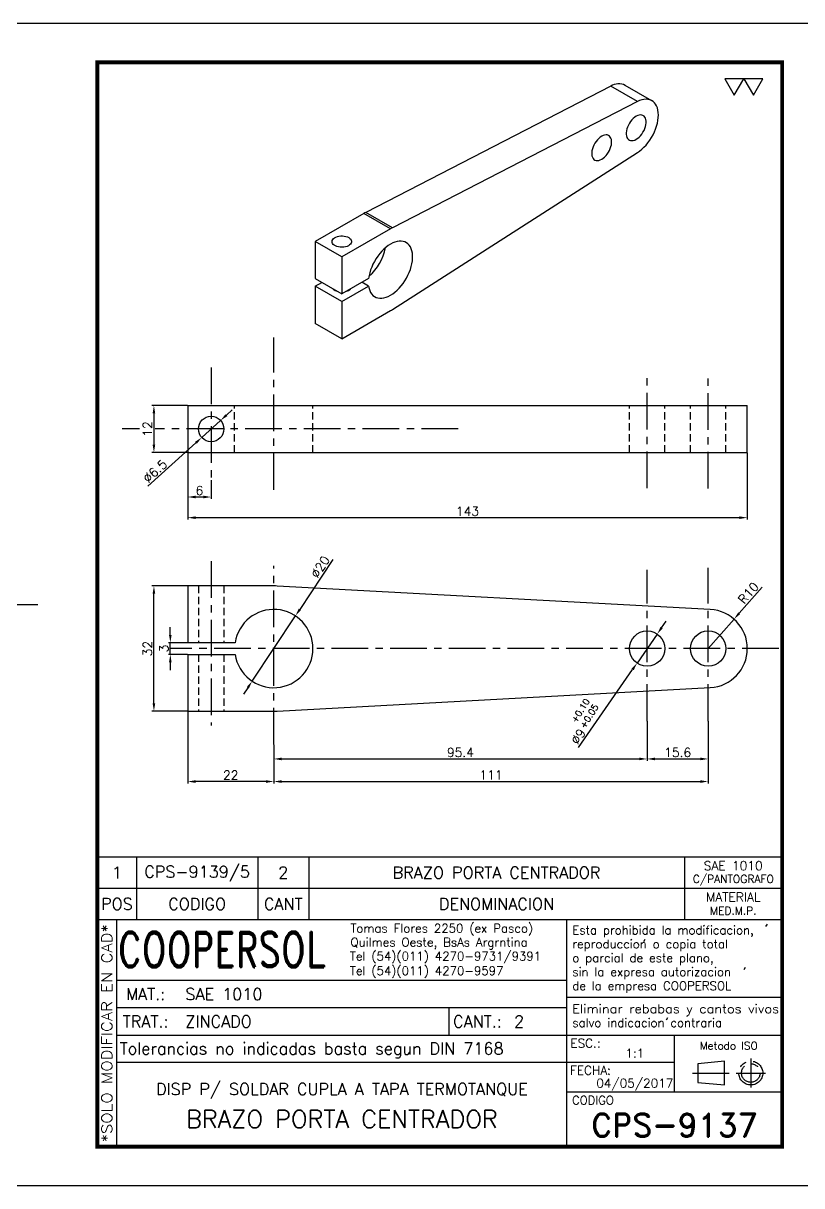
# Model space of a CAD drawing. Extents: x -13768 to 18086, y -10615 to 1188.
# Drawn here: x 3156.1 to 3355, y 891 to 1188 of the extents above; entities that cross this region are included whole.
import ezdxf
from ezdxf.enums import TextEntityAlignment as Align

# ---------------------------------------------------------------- set-up
doc = ezdxf.new("R2010")
doc.units = 0
doc.header["$LTSCALE"] = 7.5
doc.header["$MEASUREMENT"] = 0
doc.linetypes.add('CENTER', pattern=[2, 1.25, -0.25, 0.25, -0.25])
doc.linetypes.add('HIDDEN', pattern=[0.375, 0.25, -0.125])
doc.layers.get('0').update_dxf_attribs({"linetype": 'CONTINUOUS'})
doc.layers.get('DEFPOINTS').update_dxf_attribs({"linetype": 'CONTINUOUS'})
for name, color, linetype in [('0-CO', 3, 'CONTINUOUS'), ('1', 1, 'CENTER'), ('CL', 1, 'CENTER'), ('CO', 3, 'CONTINUOUS'), ('FI', 1, 'CONTINUOUS'), ('OC', 1, 'HIDDEN')]:
    doc.layers.add(name, color=color, linetype=linetype)
doc.styles.add('ROMAND', font='ROMAND')
doc.styles.add('ROMANS', font='ROMANS.SHX')
doc.dimstyles.new('1', dxfattribs={"dimtxt": 2.3, "dimasz": 2, "dimexe": 0.5, "dimexo": 0.0625, "dimgap": 0.5, "dimtad": 1, "dimdec": 4, "dimdsep": 46, "dimtxsty": 'ROMANS', "dimcen": -2, "dimclrt": 7, "dimadec": 0, "dimazin": 0, "dimtfac": 0.869565, "dimtdec": 4, "dimtmove": 0, "dimatfit": 3, "dimfxl": 1, "dimtolj": 1, "dimarcsym": 0})

# ---------------------------------------------------------------- blocks, each defined once
blk = doc.blocks.new('A4G')
blk.add_line((0, 148.5), (9.75, 148.5))
blk.add_lwpolyline([(0, 297), (210, 297), (210, 0), (0, 0)], close=True)
at = {"const_width": 1}
blk.add_lwpolyline([(25, 287), (200, 287), (200, 10), (25, 10)], close=True, dxfattribs=at)
blk = doc.blocks.new('*D77')
at = {"layer": 'CO', "color": 0, "lineweight": -2}
for p, q in [((3315.49, 1009.67), (3315.49, 999.54)), ((3220.09, 1003.63), (3220.09, 999.54)), ((3222.09, 1000.04), (3313.49, 1000.04))]:
    blk.add_line(p, q, dxfattribs=at)
at = {"layer": 'CO', "color": 0}
for points in [[(3222.09, 1000.38), (3222.09, 999.71), (3220.09, 1000.04)], [(3313.49, 1000.38), (3313.49, 999.71), (3315.49, 1000.04)]]:
    blk.add_solid(points, dxfattribs=at)
at = {"layer": 'DEFPOINTS', "color": 0}
for p in [(3315.49, 1009.73), (3220.09, 1003.7), (3315.49, 1000.04)]:
    blk.add_point(p, dxfattribs=at)
at = {"layer": 'CO', "color": 7, "insert": (3267.79, 1001.69), "char_height": 2.3, "attachment_point": 5, "style": 'ROMANS'}
blk.add_mtext('\\A1;95.4', dxfattribs=at)
blk = doc.blocks.new('*D78')
at = {"layer": 'CO', "color": 0, "lineweight": -2}
for p, q in [((3315.49, 1009.67), (3315.49, 999.54)), ((3331.09, 1009.67), (3331.09, 999.54)), ((3317.49, 1000.04), (3329.09, 1000.04))]:
    blk.add_line(p, q, dxfattribs=at)
at = {"layer": 'CO', "color": 0}
for points in [[(3317.49, 1000.38), (3317.49, 999.71), (3315.49, 1000.04)], [(3329.09, 1000.38), (3329.09, 999.71), (3331.09, 1000.04)]]:
    blk.add_solid(points, dxfattribs=at)
at = {"layer": 'DEFPOINTS', "color": 0}
for p in [(3315.49, 1009.73), (3331.09, 1009.73), (3331.09, 1000.04)]:
    blk.add_point(p, dxfattribs=at)
at = {"layer": 'CO', "color": 7, "insert": (3323.29, 1001.69), "char_height": 2.3, "attachment_point": 5, "style": 'ROMANS'}
blk.add_mtext('\\A1;15.6', dxfattribs=at)
blk = doc.blocks.new('*D79')
at = {"layer": 'CO', "color": 0, "lineweight": -2}
for p, q in [((3331.09, 1009.67), (3331.09, 993.77)), ((3220.09, 1003.63), (3220.09, 993.77)), ((3222.09, 994.27), (3329.09, 994.27))]:
    blk.add_line(p, q, dxfattribs=at)
at = {"layer": 'CO', "color": 0}
for points in [[(3222.09, 994.6), (3222.09, 993.93), (3220.09, 994.27)], [(3329.09, 994.6), (3329.09, 993.93), (3331.09, 994.27)]]:
    blk.add_solid(points, dxfattribs=at)
at = {"layer": 'DEFPOINTS', "color": 0}
for p in [(3331.09, 1009.73), (3220.09, 1003.7), (3331.09, 994.27)]:
    blk.add_point(p, dxfattribs=at)
at = {"layer": 'CO', "color": 7, "insert": (3275.59, 995.92), "char_height": 2.3, "attachment_point": 5, "style": 'ROMANS'}
blk.add_mtext('\\A1;111', dxfattribs=at)
blk = doc.blocks.new('*D80')
at = {"layer": 'CO', "color": 0, "lineweight": -2}
for p, q in [((3198.03, 1044.24), (3188.96, 1044.24)), ((3189.46, 1014.24), (3189.46, 1042.24)), ((3198.03, 1012.24), (3188.96, 1012.24))]:
    blk.add_line(p, q, dxfattribs=at)
at = {"layer": 'CO', "color": 0}
for points in [[(3189.12, 1042.24), (3189.79, 1042.24), (3189.46, 1044.24)], [(3189.12, 1014.24), (3189.79, 1014.24), (3189.46, 1012.24)]]:
    blk.add_solid(points, dxfattribs=at)
at = {"layer": 'DEFPOINTS', "color": 0}
for p in [(3189.46, 1044.24), (3198.09, 1044.24), (3198.09, 1012.24)]:
    blk.add_point(p, dxfattribs=at)
at = {"layer": 'CO', "color": 7, "insert": (3187.81, 1028.24), "char_height": 2.3, "attachment_point": 5, "rotation": 90, "style": 'ROMANS'}
blk.add_mtext('\\A1;32', dxfattribs=at)
blk = doc.blocks.new('*D81')
at = {"layer": 'CO', "color": 0, "lineweight": -2}
for p, q in [((3193.65, 1031.74), (3193.65, 1033.74)), ((3198.03, 1029.74), (3193.15, 1029.74)), ((3193.65, 1026.74), (3193.65, 1029.74)), ((3198.03, 1026.74), (3193.15, 1026.74)), ((3193.65, 1024.74), (3193.65, 1022.74))]:
    blk.add_line(p, q, dxfattribs=at)
at = {"layer": 'CO', "color": 0}
for points in [[(3193.31, 1031.74), (3193.98, 1031.74), (3193.65, 1029.74)], [(3193.31, 1024.74), (3193.98, 1024.74), (3193.65, 1026.74)]]:
    blk.add_solid(points, dxfattribs=at)
at = {"layer": 'DEFPOINTS', "color": 0}
for p in [(3193.65, 1029.74), (3198.09, 1029.74), (3198.09, 1026.74)]:
    blk.add_point(p, dxfattribs=at)
at = {"layer": 'CO', "color": 7, "insert": (3192, 1028.24), "char_height": 2.3, "attachment_point": 5, "rotation": 90, "style": 'ROMANS'}
blk.add_mtext('\\A1;3', dxfattribs=at)
blk = doc.blocks.new('*D82')
at = {"layer": 'CO', "color": 0, "lineweight": -2}
for p, q in [((3344.9, 1043.95), (3339.01, 1037.26)), ((3331.09, 1028.24), (3337.69, 1035.75))]:
    blk.add_line(p, q, dxfattribs=at)
at = {"layer": 'CO', "color": 0}
blk.add_solid([(3338.76, 1037.48), (3339.26, 1037.04), (3337.69, 1035.75)], dxfattribs=at)
at = {"layer": 'DEFPOINTS', "color": 0}
for p in [(3337.69, 1035.75), (3331.09, 1028.24)]:
    blk.add_point(p, dxfattribs=at)
at = {"layer": 'CO', "color": 7, "insert": (3341.38, 1042.44), "char_height": 2.3, "attachment_point": 5, "rotation": 48.6748, "style": 'ROMANS'}
blk.add_mtext('\\A1;R10', dxfattribs=at)
blk = doc.blocks.new('*D83')
at = {"layer": 'CO', "color": 0, "lineweight": -2}
for p, q in [((3198.09, 1012.18), (3198.09, 993.77)), ((3220.09, 1003.63), (3220.09, 993.77)), ((3218.09, 994.27), (3200.09, 994.27))]:
    blk.add_line(p, q, dxfattribs=at)
at = {"layer": 'CO', "color": 0}
for points in [[(3200.09, 994.6), (3200.09, 993.93), (3198.09, 994.27)], [(3218.09, 994.6), (3218.09, 993.93), (3220.09, 994.27)]]:
    blk.add_solid(points, dxfattribs=at)
at = {"layer": 'DEFPOINTS', "color": 0}
for p in [(3198.09, 1012.24), (3220.09, 1003.7), (3198.09, 994.27)]:
    blk.add_point(p, dxfattribs=at)
at = {"layer": 'CO', "color": 7, "insert": (3209.09, 995.92), "char_height": 2.3, "attachment_point": 5, "style": 'ROMANS'}
blk.add_mtext('\\A1;22', dxfattribs=at)
blk = doc.blocks.new('*D84')
at = {"layer": 'CO', "color": 0, "lineweight": -2}
for p, q in [((3235.2, 1051.02), (3226.72, 1038.24)), ((3214.56, 1019.91), (3225.62, 1036.58)), ((3213.45, 1018.25), (3212.35, 1016.58))]:
    blk.add_line(p, q, dxfattribs=at)
at = {"layer": 'CO', "color": 0}
for points in [[(3226.45, 1038.43), (3227, 1038.06), (3225.62, 1036.58)], [(3213.18, 1018.43), (3213.73, 1018.06), (3214.56, 1019.91)]]:
    blk.add_solid(points, dxfattribs=at)
at = {"layer": 'DEFPOINTS', "color": 0}
for p in [(3225.62, 1036.58), (3214.56, 1019.91)]:
    blk.add_point(p, dxfattribs=at)
at = {"layer": 'CO', "color": 7, "insert": (3231.94, 1049.1), "char_height": 2.3, "attachment_point": 5, "rotation": 56.4317, "style": 'ROMANS'}
blk.add_mtext('\\A1;∅20', dxfattribs=at)
blk = doc.blocks.new('*D85')
at = {"layer": 'CO', "color": 0, "lineweight": -2}
for p, q in [((3198.09, 1078.28), (3198.09, 1066.46)), ((3204.09, 1071.3), (3204.09, 1066.46)), ((3202.09, 1066.96), (3200.09, 1066.96))]:
    blk.add_line(p, q, dxfattribs=at)
at = {"layer": 'CO', "color": 0}
for points in [[(3200.09, 1067.3), (3200.09, 1066.63), (3198.09, 1066.96)], [(3202.09, 1067.3), (3202.09, 1066.63), (3204.09, 1066.96)]]:
    blk.add_solid(points, dxfattribs=at)
at = {"layer": 'DEFPOINTS', "color": 0}
for p in [(3198.09, 1078.35), (3204.09, 1071.37), (3198.09, 1066.96)]:
    blk.add_point(p, dxfattribs=at)
at = {"layer": 'CO', "color": 7, "insert": (3201.09, 1068.61), "char_height": 2.3, "attachment_point": 5, "style": 'ROMANS'}
blk.add_mtext('\\A1;6', dxfattribs=at)
blk = doc.blocks.new('*D86')
at = {"layer": 'CO', "color": 0, "lineweight": -2}
for p, q in [((3198.03, 1090.35), (3188.96, 1090.35)), ((3189.46, 1088.35), (3189.46, 1080.35)), ((3198.03, 1078.35), (3188.96, 1078.35))]:
    blk.add_line(p, q, dxfattribs=at)
at = {"layer": 'CO', "color": 0}
for points in [[(3189.12, 1088.35), (3189.79, 1088.35), (3189.46, 1090.35)], [(3189.12, 1080.35), (3189.79, 1080.35), (3189.46, 1078.35)]]:
    blk.add_solid(points, dxfattribs=at)
at = {"layer": 'DEFPOINTS', "color": 0}
for p in [(3198.09, 1090.35), (3189.46, 1078.35), (3198.09, 1078.35)]:
    blk.add_point(p, dxfattribs=at)
at = {"layer": 'CO', "color": 7, "insert": (3187.81, 1084.35), "char_height": 2.3, "attachment_point": 5, "rotation": 90, "style": 'ROMANS'}
blk.add_mtext('\\A1;12', dxfattribs=at)
blk = doc.blocks.new('*D87')
at = {"layer": 'CO', "color": 0, "lineweight": -2}
for p, q in [((3207.98, 1087.87), (3209.46, 1089.21)), ((3206.5, 1086.53), (3201.68, 1082.16)), ((3187.91, 1069.69), (3200.2, 1080.82))]:
    blk.add_line(p, q, dxfattribs=at)
at = {"layer": 'CO', "color": 0}
for points in [[(3207.75, 1088.12), (3208.2, 1087.62), (3206.5, 1086.53)], [(3199.97, 1081.07), (3200.42, 1080.57), (3201.68, 1082.16)]]:
    blk.add_solid(points, dxfattribs=at)
at = {"layer": 'DEFPOINTS', "color": 0}
for p in [(3206.5, 1086.53), (3201.68, 1082.16)]:
    blk.add_point(p, dxfattribs=at)
at = {"layer": 'CO', "color": 7, "insert": (3189.73, 1073.56), "char_height": 2.3, "attachment_point": 5, "rotation": 42.1862, "style": 'ROMANS'}
blk.add_mtext('\\A1;∅6.5', dxfattribs=at)
blk = doc.blocks.new('*D88')
at = {"layer": 'CO', "color": 0, "lineweight": -2}
for p, q in [((3198.09, 1078.28), (3198.09, 1061.19)), ((3341.09, 1078.28), (3341.09, 1061.19)), ((3200.09, 1061.69), (3339.09, 1061.69))]:
    blk.add_line(p, q, dxfattribs=at)
at = {"layer": 'CO', "color": 0}
for points in [[(3200.09, 1062.02), (3200.09, 1061.35), (3198.09, 1061.69)], [(3339.09, 1062.02), (3339.09, 1061.35), (3341.09, 1061.69)]]:
    blk.add_solid(points, dxfattribs=at)
at = {"layer": 'DEFPOINTS', "color": 0}
for p in [(3198.09, 1078.35), (3341.09, 1078.35), (3341.09, 1061.69)]:
    blk.add_point(p, dxfattribs=at)
at = {"layer": 'CO', "color": 7, "insert": (3269.59, 1063.34), "char_height": 2.3, "attachment_point": 5, "style": 'ROMANS'}
blk.add_mtext('\\A1;143', dxfattribs=at)
blk = doc.blocks.new('LISPIE')
blk.add_line((0, 0), (0, 8))
at = {"layer": 'FI', "color": 7}
for p, q in [((0, 8), (175, 8)), ((10, 8), (10, 0)), ((41, 8), (41, 0)), ((54, 8), (54, 0)), ((150, 8), (150, 0))]:
    blk.add_line(p, q, dxfattribs=at)
at = {"style": 'ROMANS'}
for tag, height, p in [('MATERIAL', 2.3, (162.5, 5.75)), ('POS', 3, (5, 4)), ('CODIGO', 3, (25.5, 4)), ('CANT', 3, (47.5, 4)), ('DENOMINACION', 3, (102, 4)), ('MED.M.P.', 2, (162.5, 2.25))]:
    blk.add_attdef(tag, text='', height=height, dxfattribs=at).set_placement(p, align=Align.MIDDLE)
blk = doc.blocks.new('*D114')
at = {"layer": 'CO', "color": 0, "lineweight": -2}
for p, q in [((3319.19, 1033.58), (3320.33, 1035.23)), ((3318.05, 1031.94), (3312.92, 1024.55)), ((3297.96, 1002.99), (3311.78, 1022.9))]:
    blk.add_line(p, q, dxfattribs=at)
at = {"layer": 'CO', "color": 0}
for points in [[(3318.92, 1033.77), (3319.47, 1033.39), (3318.05, 1031.94)], [(3311.51, 1023.09), (3312.06, 1022.71), (3312.92, 1024.55)]]:
    blk.add_solid(points, dxfattribs=at)
at = {"layer": 'DEFPOINTS', "color": 0}
for p in [(3318.05, 1031.94), (3312.92, 1024.55)]:
    blk.add_point(p, dxfattribs=at)
at = {"layer": 'CO', "color": 7, "insert": (3297.89, 1005.78), "char_height": 2.3, "attachment_point": 5, "rotation": 55.2379, "style": 'ROMANS'}
blk.add_mtext('\\A1;∅9', dxfattribs=at)
blk = doc.blocks.new('TOL')
at = {"layer": '0-CO', "style": 'ROMANS'}
for tag, p in [('TOLSUP', (2.34, 3.94)), ('TOLINF', (2.34, 1.29))]:
    blk.add_attdef(tag, p, '', height=1.64, dxfattribs=at)
blk = doc.blocks.new('COOPERSOLROT-02')
for p, q in [((0, 58), (175, 58)), ((0, 0), (0, 58)), ((5, 0), (5, 58)), ((120, 0), (120, 58)), ((175, 0), (175, 58)), ((5, 42.5), (120, 42.5)), ((120, 38.19), (175, 38.19)), ((5, 35.5), (120, 35.5)), ((89.89, 28.5), (89.89, 35.5)), ((5, 28.5), (175, 28.5)), ((147.5, 14), (147.5, 28.5)), ((147.5, 21.5), (5, 21.5)), ((120, 14), (175, 14)), ((0, 0), (175, 0))]:
    blk.add_line(p, q)
at = {"color": 1, "linetype": 'CENTER'}
blk.add_line((166.98, 22.51), (166.98, 15.06), dxfattribs=at)
for points in [[(152.09, 18.79), (161.93, 18.79)], [(163.26, 18.79), (170.71, 18.79)]]:
    blk.add_lwpolyline(points, dxfattribs=at)
at = {"layer": '1'}
for points in [[(170.85, 56.26), (171.21, 56.85)], [(139.66, 52.43), (140.02, 53.02)], [(165.28, 45.22), (165.64, 45.81)], [(145.46, 32.42), (145.82, 33.01)]]:
    blk.add_lwpolyline(points, dxfattribs=at)
blk.add_lwpolyline([(160.25, 18.79), (160.25, 21.83), (153.47, 21.16), (153.47, 16.41), (160.25, 15.74)], close=True, dxfattribs=at)
for radius in [3.05, 2.37]:
    blk.add_circle((166.98, 18.79), radius, dxfattribs=at)
at = {"style": 'ROMANS', "width": 0.996387}
blk.add_text('*SOLO MODIFICAR EN CAD*', height=2.7, rotation=90, dxfattribs=at).set_placement((3.77, 1.09), (3.77, 56.81), align=Align.FIT)
at = {"style": 'ROMAND', "width": 0.75}
blk.add_text('COOPERSOL', height=9, dxfattribs=at).set_placement((5.26, 45.85))
at = {"style": 'ROMANS'}
for s, p in [('MAT.:', (7.32, 37.47)), ('TRAT.:', (6.5, 30.47)), ('CANT.:', (90.89, 30.47)), ('Tolerancias no indicadas basta segun DIN 7168', (5.7, 23.56))]:
    blk.add_text(s, height=3, dxfattribs=at).set_placement(p)
for tag, height, style, p in [('CONJUNTO', 2.3, 'ROMANS', (62.5, 17.5)), ('SUBCONJUNTO', 3, 'ROMANS', (62.5, 11.5)), ('DENOMINACION', 4.5, 'ROMANS', (62.5, 4.75)), ('COD-PLA', 6, 'ROMAND', (147.5, 5.5))]:
    blk.add_attdef(tag, text='', height=height, dxfattribs=dict(style=style)).set_placement(p, align=Align.MIDDLE)
at = {"layer": '1', "style": 'ROMANS'}
for s, height, p in [('Tomas Flores 2250 (ex Pasco)', 2.2, (64.69, 54.68)), ('Esta prohibida la modificacion,', 2.2, (121.36, 54.23)), ('Quilmes Oeste, BsAs Argrntina', 2.2, (64.69, 51.12)), ('reproduccion o copia total', 2.2, (121.36, 50.67)), ('Tel (54)(011) 4270-9731/9391', 2.2, (64.55, 47.56)), ('o parcial de este plano,', 2.2, (121.36, 47.11)), ('Tel (54)(011) 4270-9597', 2.2, (64.55, 43.83)), ('sin la expresa autorizacion ', 2.2, (121.36, 43.55)), ('de la empresa COOPERSOL', 2.2, (121.36, 39.99)), ('salvo indicacion contraria', 2.2, (121.36, 30.54)), ('ESC.:', 2.25, (120.89, 25.29)), ('FECHA:', 2.25, (120.81, 18.36)), ('CODIGO', 2.16, (121.33, 10.78))]:
    blk.add_text(s, height=height, dxfattribs=at).set_placement(p)
at = {"layer": '1', "style": 'ROMANS', "width": 0.96139}
blk.add_text('Eliminar rebabas y cantos vivos', height=2.2, dxfattribs=at).set_placement((121.34, 34.1), (174.21, 34.1), align=Align.FIT)
at = {"layer": '1', "style": 'ROMANS'}
blk.add_text('Metodo ISO', height=1.948, dxfattribs=at).set_placement((161.34, 25.77), align=Align.MIDDLE)
for tag, p in [('MAT', (22.51, 37.47)), ('TRAT', (22.51, 30.47)), ('CANT', (106.49, 30.47))]:
    blk.add_attdef(tag, p, '', height=3, dxfattribs=at)
for tag, p in [('ESC', (137.33, 22.73)), ('FECHA', (137.33, 15.06))]:
    blk.add_attdef(tag, text='', height=2.25, dxfattribs=at).set_placement(p, align=Align.CENTER)

msp = doc.modelspace()

# ---------------------------------------------------------------- linework, layer by layer
for p, q in [((3198.08842, 1090.34624), (3220.08842, 1090.34624)), ((3198.08842, 1090.34624), (3198.08842, 1078.34624)), ((3220.08842, 1090.34624), (3220.95328, 1090.34624)), ((3220.95328, 1090.34624), (3331.62896, 1090.34624)), ((3331.62896, 1090.34624), (3341.08842, 1090.34624)), ((3341.08842, 1078.34624), (3341.08842, 1090.34624)), ((3198.08842, 1078.34624), (3220.08842, 1078.34624)), ((3220.08842, 1078.34624), (3220.95328, 1078.34624)), ((3220.95328, 1078.34624), (3331.62896, 1078.34624)), ((3331.62896, 1078.34624), (3341.08842, 1078.34624)), ((3198.08842, 1044.24457), (3198.08842, 1029.74457)), ((3220.08842, 1044.24457), (3198.08842, 1044.24457)), ((3331.62896, 1038.22995), (3220.95328, 1044.22118)), ((3210.20156, 1029.74457), (3198.08842, 1029.74457)), ((3198.08842, 1026.74457), (3210.20156, 1026.74457)), ((3198.08842, 1026.74457), (3198.08842, 1012.24457)), ((3220.95328, 1012.26797), (3331.62896, 1018.25919)), ((3198.08842, 1012.24457), (3220.08842, 1012.24457))]:
    msp.add_line(p, q)
for centre, radius in [((3204.08842, 1084.34624), 3.25), ((3315.48842, 1028.24457), 4.5), ((3331.08842, 1028.24457), 4.5)]:
    msp.add_circle(centre, radius)
for centre, radius, start, end in [((3220.08842, 1028.24457), 16, 86.9014207, 90), ((3220.08842, 1028.24457), 10, 188.6269266, 171.3730734), ((3331.08842, 1028.24457), 10, 273.0985793, 86.9014207), ((3220.08842, 1028.24457), 16, 270, 273.0985793)]:
    msp.add_arc(centre, radius, start, end)
at = {"layer": 'CL'}
for p, q in [((3220.08842, 1068.80424), (3220.08842, 1107.74284)), ((3204.08842, 1100.03603), (3204.08842, 1071.36668)), ((3315.48842, 1069.1864), (3315.48842, 1097.57224)), ((3331.08842, 1069.12811), (3331.08842, 1097.30391)), ((3185.72958, 1084.34624), (3181.34127, 1084.34624)), ((3267.16748, 1084.34624), (3189.74725, 1084.34624)), ((3204.08842, 1050.57093), (3204.08842, 1008.59407)), ((3220.08842, 1003.69655), (3220.08842, 1049.41469)), ((3331.08842, 1009.72905), (3331.08842, 1048.87802)), ((3315.48842, 1009.72905), (3315.48842, 1048.34133)), ((3349.18472, 1028.24457), (3193.55471, 1028.24457))]:
    msp.add_line(p, q, dxfattribs=at)
at = {"layer": 'CO'}
for points in [[(3337.74912, 1169.60654), (3340.19327, 1173.83994), (3335.30497, 1173.83994)], [(3342.63743, 1169.60654), (3345.08158, 1173.83994), (3340.19327, 1173.83994)]]:
    msp.add_lwpolyline(points, close=True, dxfattribs=at)
at = {"layer": 'FI'}
for p, q in [((3306.21836, 1171.90702), (3243.61074, 1139.67808)), ((3313.00658, 1167.98826), (3306.21836, 1171.90702)), ((3316.70048, 1168.21736), (3309.91226, 1172.13612)), ((3313.00658, 1167.98826), (3250.39897, 1135.75932)), ((3250.39897, 1114.88644), (3313.00658, 1154.94271)), ((3243.1215, 1139.41093), (3230.67642, 1132.22654)), ((3249.90973, 1135.49217), (3243.1215, 1139.41093)), ((3250.39897, 1135.75932), (3243.61074, 1139.67808)), ((3249.90973, 1135.49217), (3237.46465, 1128.30778)), ((3237.46465, 1128.30778), (3230.67642, 1132.22654)), ((3230.67642, 1132.22654), (3230.67642, 1122.75466)), ((3237.46465, 1128.30778), (3237.46465, 1118.83591)), ((3230.67642, 1122.75466), (3237.46465, 1118.83591)), ((3244.31687, 1122.79161), (3237.46465, 1118.83591)), ((3230.67642, 1120.79497), (3232.37375, 1121.77481)), ((3237.46465, 1116.87621), (3230.67642, 1120.79497)), ((3230.67642, 1120.79497), (3230.67642, 1111.32309)), ((3237.46465, 1116.87621), (3244.31687, 1120.83191)), ((3244.31687, 1120.83191), (3242.61954, 1121.81176)), ((3237.46465, 1116.87621), (3237.46465, 1107.40433)), ((3237.46465, 1107.40433), (3249.90973, 1114.58873)), ((3237.46465, 1107.40433), (3230.67642, 1111.32309))]:
    msp.add_line(p, q, dxfattribs=at)
at = {"layer": 'FI', "flags": 128}
for points in [[(3313.00658, 1154.94271), (3313.5752, 1155.33993), (3314.13489, 1155.79791), (3314.67992, 1156.312), (3315.20474, 1156.87692), (3315.70398, 1157.48691), (3316.17255, 1158.13574), (3316.60564, 1158.81679), (3316.99885, 1159.52309), (3317.34815, 1160.24743), (3317.64998, 1160.9824), (3317.90124, 1161.72051), (3318.09939, 1162.45421), (3318.24238, 1163.17601), (3318.32877, 1163.87853), (3318.35766, 1164.5546), (3318.32877, 1165.19731), (3318.24238, 1165.80009), (3318.09939, 1166.35679), (3317.90124, 1166.86172), (3317.64998, 1167.30972), (3317.34815, 1167.69622), (3316.99885, 1168.01726), (3316.60564, 1168.26957), (3316.17255, 1168.45057), (3315.70398, 1168.55842), (3315.20474, 1168.592), (3314.67992, 1168.55098), (3314.13489, 1168.43577), (3313.5752, 1168.24756), (3313.00658, 1167.98826)], [(3312.70081, 1158.34942), (3313.08021, 1158.60128), (3313.45113, 1158.91317), (3313.8053, 1159.27813), (3314.13479, 1159.68802), (3314.43224, 1160.13366), (3314.69103, 1160.60512), (3314.90535, 1161.09185), (3315.07043, 1161.58298), (3315.18257, 1162.06755), (3315.23927, 1162.53472), (3315.23927, 1162.97407), (3315.18257, 1163.37577), (3315.07043, 1163.73086), (3314.90535, 1164.0314), (3314.69103, 1164.27067), (3314.43224, 1164.44335), (3314.13479, 1164.54555), (3313.8053, 1164.57502), (3313.45113, 1164.53107), (3313.08021, 1164.4147), (3312.70081, 1164.22851), (3312.32141, 1163.97666), (3311.95048, 1163.66477), (3311.59632, 1163.2998), (3311.26683, 1162.88992), (3310.96937, 1162.44427), (3310.71059, 1161.97282), (3310.49627, 1161.48609), (3310.33119, 1160.99495), (3310.21905, 1160.51039), (3310.16234, 1160.04321), (3310.16234, 1159.60387), (3310.21905, 1159.20217), (3310.33119, 1158.84708), (3310.49627, 1158.54654), (3310.71059, 1158.30726), (3310.96937, 1158.13459), (3311.26683, 1158.03238), (3311.59632, 1158.00292), (3311.95048, 1158.04686), (3312.32141, 1158.16323), (3312.70081, 1158.34942)], [(3303.87611, 1153.25503), (3304.25551, 1153.50689), (3304.62644, 1153.81878), (3304.9806, 1154.18375), (3305.31009, 1154.59363), (3305.60755, 1155.03928), (3305.86633, 1155.51073), (3306.08066, 1155.99746), (3306.24573, 1156.4886), (3306.35788, 1156.97316), (3306.41458, 1157.44033), (3306.41458, 1157.87968), (3306.35788, 1158.28138), (3306.24573, 1158.63647), (3306.08066, 1158.93701), (3305.86633, 1159.17629), (3305.60755, 1159.34896), (3305.31009, 1159.45117), (3304.9806, 1159.48063), (3304.62644, 1159.43669), (3304.25551, 1159.32032), (3303.87611, 1159.13413), (3303.49672, 1158.88227), (3303.12579, 1158.57038), (3302.77163, 1158.20541), (3302.44214, 1157.79553), (3302.14468, 1157.34988), (3301.8859, 1156.87843), (3301.67157, 1156.3917), (3301.5065, 1155.90057), (3301.39435, 1155.416), (3301.33765, 1154.94883), (3301.33765, 1154.50948), (3301.39435, 1154.10778), (3301.5065, 1153.75269), (3301.67157, 1153.45215), (3301.8859, 1153.21288), (3302.14468, 1153.0402), (3302.44214, 1152.938), (3302.77163, 1152.90853), (3303.12579, 1152.95248), (3303.49672, 1153.06884), (3303.87611, 1153.25503)], [(3239.23241, 1133.24705), (3239.51965, 1133.04843), (3239.74084, 1132.82339), (3239.88887, 1132.57917), (3239.95898, 1132.32362), (3239.94893, 1132.06495), (3239.85902, 1131.81147), (3239.69216, 1131.57133), (3239.45371, 1131.35225), (3239.15132, 1131.16127), (3238.79473, 1131.00453), (3238.39538, 1130.88706), (3237.96612, 1130.81265), (3237.52074, 1130.78368), (3237.07356, 1130.80109), (3236.63895, 1130.86431), (3236.23088, 1130.97131), (3235.86246, 1131.11866), (3235.54553, 1131.30161), (3235.29029, 1131.5143), (3235.10494, 1131.74987), (3234.99542, 1132.00077), (3234.96528, 1132.25892), (3235.01546, 1132.51603), (3235.14436, 1132.76384), (3235.34784, 1132.99438), (3235.61935, 1133.20023), (3235.95017, 1133.3748), (3236.32967, 1133.51246), (3236.74565, 1133.60878), (3237.18473, 1133.66068), (3237.63282, 1133.66649), (3238.0755, 1133.62601), (3238.49854, 1133.54056), (3238.88836, 1133.41287), (3239.23241, 1133.24705)], [(3244.31687, 1120.83191), (3244.43148, 1120.24941), (3244.60236, 1119.71611), (3244.82775, 1119.2375), (3245.10534, 1118.81849), (3245.43227, 1118.46339), (3245.8052, 1118.17585), (3246.22028, 1117.95881), (3246.67326, 1117.81451), (3247.15948, 1117.74443), (3247.67395, 1117.74929), (3248.21138, 1117.82904), (3248.76626, 1117.98286), (3249.33288, 1118.20917), (3249.90543, 1118.50564), (3250.47802, 1118.86924), (3251.04478, 1119.29622), (3251.59988, 1119.78221), (3252.13761, 1120.3222), (3252.65246, 1120.91065), (3253.13915, 1121.54152), (3253.59266, 1122.20833), (3254.00834, 1122.90423), (3254.38193, 1123.62207), (3254.70958, 1124.35448), (3254.98793, 1125.09394), (3255.21412, 1125.83285), (3255.38582, 1126.56361), (3255.50128, 1127.27874), (3255.55931, 1127.97087), (3255.55931, 1128.6329), (3255.50128, 1129.25804), (3255.38582, 1129.83985), (3255.21412, 1130.37237), (3254.98793, 1130.85012), (3254.70958, 1131.2682), (3254.38193, 1131.62231), (3254.00834, 1131.90882), (3253.59266, 1132.12479), (3253.13915, 1132.26798), (3252.65246, 1132.33694), (3252.13761, 1132.33096), (3251.59988, 1132.2501), (3251.04478, 1132.09518), (3250.47802, 1131.8678), (3249.90543, 1131.57029), (3249.33288, 1131.20572), (3248.76626, 1130.77782), (3248.21138, 1130.29099), (3247.67395, 1129.75023), (3247.15948, 1129.1611), (3246.67326, 1128.52964), (3246.22028, 1127.86234), (3245.8052, 1127.16606), (3245.43227, 1126.44795), (3245.10534, 1125.71537), (3244.82775, 1124.97587), (3244.60236, 1124.23703), (3244.43148, 1123.50644), (3244.31687, 1122.79161)]]:
    msp.add_lwpolyline(points, dxfattribs=at)
at = {"layer": 'FI'}
for centre, radius, start, end in [((3308.27037, 1168.7152), 3.79453, 64.3610487, 122.7367761), ((3248.91408, 1129.38443), 11.57949, 117.2577457, 120.0161958), ((3255.70231, 1125.46567), 11.57949, 117.2577457, 120.0161958), ((3235.85187, 1133.15588), 13.02075, 311.0262102, 348.9791664), ((3236.88138, 1121.74431), 2.29965, 225.584072, 254.4213046), ((3238.00414, 1121.82012), 2.38453, 286.1024497, 313.8921737), ((3243.62815, 1125.46228), 12.55756, 300.0147252, 302.6280024)]:
    msp.add_arc(centre, radius, start, end, dxfattribs=at)
at = {"layer": 'OC'}
for p, q in [((3210.08842, 1078.34624), (3210.08842, 1090.34624)), ((3230.08842, 1078.34624), (3230.08842, 1090.34624)), ((3310.98842, 1078.34624), (3310.98842, 1090.34624)), ((3319.98842, 1078.34624), (3319.98842, 1090.34624)), ((3326.58842, 1078.34624), (3326.58842, 1090.34624)), ((3335.58842, 1078.34624), (3335.58842, 1090.34624)), ((3200.83842, 1044.24457), (3200.83842, 1029.74457)), ((3207.33842, 1044.24457), (3207.33842, 1029.74457)), ((3200.83842, 1026.74457), (3200.83842, 1012.24457)), ((3207.33842, 1026.74457), (3207.33842, 1012.24457))]:
    msp.add_line(p, q, dxfattribs=at)

# ---------------------------------------------------------------- block references
msp.add_blockref('A4G', (3150, 891))
for p, values in [((3175, 967), {'POS': '1', 'DENOMINACION': 'BRAZO PORTA CENTRADOR', 'CANT': '2', 'CODIGO': 'CPS-9139/5', 'MED.M.P.': 'C/PANTOGRAFO', 'MATERIAL': 'SAE 1010'}), ((3175, 959), {'POS': 'POS', 'DENOMINACION': 'DENOMINACION', 'CANT': 'CANT', 'CODIGO': 'CODIGO', 'MED.M.P.': 'MED.M.P.', 'MATERIAL': 'MATERIAL'})]:
    msp.add_blockref('LISPIE', p).add_auto_attribs(values)
ref = msp.add_blockref('COOPERSOLROT-02', (3175, 901))
ref.add_attrib('COD-PLA', 'CPS-9137', dxfattribs={"height": 6, "style": 'ROMAND'}).set_placement((3322.5, 906.5), align=Align.MIDDLE)
ref.add_attrib('FECHA', '04/05/2017', dxfattribs={"layer": '1', "height": 2.25, "style": 'ROMANS'}).set_placement((3312.33468, 916.061), align=Align.CENTER)
ref.add_attrib('MAT', 'SAE 1010', (3197.50529, 938.46815), dxfattribs={"layer": '1', "height": 3, "style": 'ROMANS'})
ref.add_attrib('TRAT', 'ZINCADO', (3197.50529, 931.46815), dxfattribs={"layer": '1', "height": 3, "style": 'ROMANS'})
ref.add_attrib('ESC', '1:1', dxfattribs={"layer": '1', "height": 2.25, "style": 'ROMANS'}).set_placement((3312.33468, 923.72855), align=Align.CENTER)
ref.add_attrib('CANT', '2', (3281.49059, 931.46815), dxfattribs={"layer": '1', "height": 3, "style": 'ROMANS'})
ref.add_attrib('DENOMINACION', 'BRAZO PORTA CENTRADOR', dxfattribs={"height": 4.5, "style": 'ROMANS'}).set_placement((3237.5, 908.03781), align=Align.MIDDLE)
ref.add_attrib('SUBCONJUNTO', 'DISP P/ SOLDAR CUPLA A TAPA TERMOTANQUE', dxfattribs={"height": 3, "style": 'ROMANS'}).set_placement((3237.5, 915.47785), align=Align.MIDDLE)
at = {"layer": 'CO', "rotation": 57.8000644230206}
msp.add_blockref('TOL', (3299.42486, 1005.00362), dxfattribs=at).add_auto_attribs({'TOLINF': '+0.05', 'TOLSUP': '+0.10'})

# ---------------------------------------------------------------- dimensions: what is measured, and where the dimension line sits
at = {"layer": 'CO'}
for base, p1, p2, picture, middle in [((3189.45558, 1078.34624), (3198.08842, 1090.34624), (3198.08842, 1078.34624), '*D86', (3187.80558, 1084.34624)), ((3189.45558, 1044.24457), (3198.08842, 1012.24457), (3198.08842, 1044.24457), '*D80', (3187.80558, 1028.24457)), ((3193.64692, 1029.74457), (3198.08842, 1026.74457), (3198.08842, 1029.74457), '*D81', (3191.99692, 1028.24457))]:
    dim = msp.add_linear_dim(base=base, p1=p1, p2=p2, angle=90, dimstyle='1', dxfattribs=at)
    dim.commit()
    dim.dimension.update_dxf_attribs({"geometry": picture, "text_midpoint": middle})
for p1, p2, picture, middle in [((3206.49656, 1086.52875), (3201.68028, 1082.16373), '*D87', (3190.84002, 1072.33915)), ((3214.55911, 1019.9123), (3225.61772, 1036.57685), '*D84', (3233.31977, 1048.1833)), ((3318.05418, 1031.94144), (3312.92265, 1024.5477), '*D114', (3299.24596, 1004.84172))]:
    dim = msp.add_diameter_dim_2p(p1=p1, p2=p2, dimstyle='1', dxfattribs=at)
    dim.commit()
    dim.dimension.update_dxf_attribs({"geometry": picture, "text_midpoint": middle, "dimtype": 163})
for base, p1, p2, picture, middle in [((3198.08842, 1066.96348), (3204.08842, 1071.36668), (3198.08842, 1078.34624), '*D85', (3201.08842, 1068.61348)), ((3341.08842, 1061.687), (3198.08842, 1078.34624), (3341.08842, 1078.34624), '*D88', (3269.58842, 1063.337)), ((3198.08842, 994.26652), (3220.08842, 1003.69655), (3198.08842, 1012.24457), '*D83', (3209.08842, 995.91652)), ((3315.48842, 1000.04477), (3220.08842, 1003.69655), (3315.48842, 1009.72905), '*D77', (3267.78842, 1001.69477)), ((3331.08842, 994.26652), (3220.08842, 1003.69655), (3331.08842, 1009.72905), '*D79', (3275.58842, 995.91652)), ((3331.08842, 1000.04477), (3315.48842, 1009.72905), (3331.08842, 1009.72905), '*D78', (3323.28842, 1001.69477))]:
    dim = msp.add_linear_dim(base=base, p1=p1, p2=p2, dimstyle='1', dxfattribs=at)
    dim.commit()
    dim.dimension.update_dxf_attribs({"geometry": picture, "text_midpoint": middle})
dim = msp.add_radius_dim(center=(3331.08842, 1028.24457), mpoint=(3337.69174, 1035.75431), dimstyle='1', dxfattribs=at)
dim.commit()
dim.dimension.update_dxf_attribs({"geometry": '*D82', "text_midpoint": (3341.37682, 1042.44398)})

doc.saveas('drawing.dxf')
